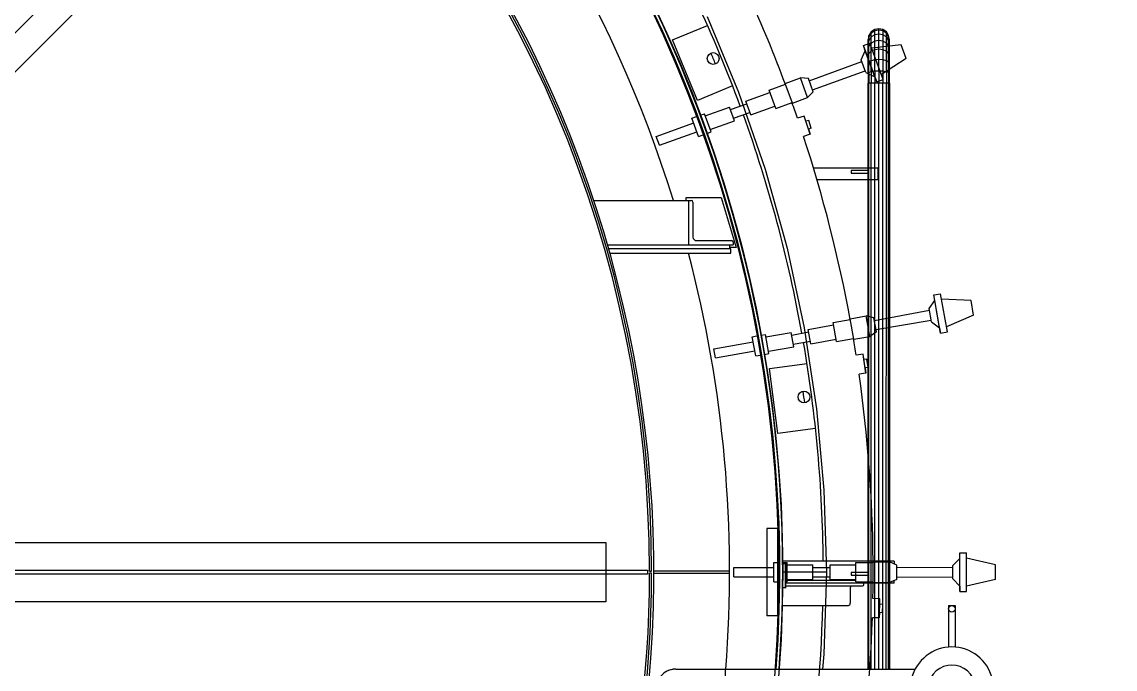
# Model space of a CAD drawing. Header units: metres. Extents: x 0 to 63075, y 0 to 44550.
# Drawn here: x 57058.9 to 57434.7, y 40337.3 to 40559.9 of the extents above; entities that cross this region are included whole.
import ezdxf

# ---------------------------------------------------------------- set-up
doc = ezdxf.new("R2010")
doc.units = ezdxf.units.M
doc.header["$LTSCALE"] = 75
for name, color, linetype in [('GSB', 7, 'Continuous'), ('ML6', 1, 'Continuous'), ('SDM', 7, 'Continuous'), ('SL1', 8, 'Continuous')]:
    doc.layers.add(name, color=color, linetype=linetype)
doc.styles.add('ROMANS', font='ROMANS.SHX')
doc.dimstyles.new('75___1-75', dxfattribs={"dimscale": 75, "dimtxt": 2.5, "dimasz": 2, "dimexe": 1.5, "dimexo": 1, "dimgap": 0.5, "dimtad": 1, "dimdec": 0, "dimzin": 12, "dimtxsty": 'ROMANS', "dimcen": 0, "dimclrd": 256, "dimclre": 256, "dimclrt": 3, "dimazin": 3, "dimtfac": 1, "dimtdec": 0, "dimtmove": 0, "dimatfit": 0, "dimfxl": 1, "dimlwd": -1, "dimlwe": -1, "dimarcsym": 0})

# ---------------------------------------------------------------- blocks, each defined once
blk = doc.blocks.new('A$C6bae614f')
at = {"layer": 'SL1'}
for p, q in [((394776.2, 45552.7), (393085.8, 43862.4)), ((394753.8, 45440.4), (393125.2, 43812)), ((395697.4, 44926.4), (395769, 44753.5)), ((395618, 44872.8), (395698.3, 44906.1)), ((396067.9, 44883.3), (396066, 44873.9)), ((396067.9, 44880.5), (396066, 44871.4)), ((396073.2, 44891.2), (396067.9, 44883.3)), ((396073.2, 44888.2), (396067.9, 44880.5)), ((396067.9, 44798.3), (396067.9, 44883.3)), ((396073.2, 44879.6), (396067.9, 44872.4)), ((396081.1, 44896.5), (396073.2, 44891.2)), ((396081.1, 44893.4), (396073.2, 44888.2)), ((396073.2, 44800), (396073.2, 44891.2)), ((396081.1, 44884.3), (396073.2, 44879.6)), ((396090.4, 44898.3), (396081.1, 44896.5)), ((396081.1, 44893.4), (396081.1, 44896.5)), ((396090.4, 44895.2), (396081.1, 44893.4)), ((396081.1, 44801.2), (396081.1, 44893.4)), ((396090.4, 44886), (396081.1, 44884.3)), ((396099.7, 44896.5), (396090.4, 44898.3)), ((396090.4, 44895.2), (396090.4, 44898.3)), ((396090.4, 44801.6), (396090.4, 44895.2)), ((396099.7, 44893.4), (396090.4, 44895.2)), ((396099.7, 44884.3), (396090.4, 44886)), ((396107.7, 44891.2), (396099.7, 44896.5)), ((396099.7, 44893.4), (396099.7, 44896.5)), ((396107.7, 44888.2), (396099.7, 44893.4)), ((396099.7, 44893.4), (396099.7, 44801.2)), ((396107.7, 44879.6), (396099.7, 44884.3)), ((396112.9, 44883.3), (396107.7, 44891.2)), ((396107.7, 44888.2), (396107.7, 44891.2)), ((396107.7, 44847), (396107.7, 44888.2)), ((396112.9, 44880.5), (396107.7, 44888.2)), ((396112.9, 44872.4), (396107.7, 44879.6)), ((396114.8, 44873.9), (396112.9, 44883.3)), ((396112.9, 44880.5), (396112.9, 44883.3)), ((396114.8, 44871.4), (396112.9, 44880.5)), ((396112.9, 44872.4), (396112.9, 44880.5)), ((395675.4, 44734.2), (395618, 44872.8)), ((396055.2, 44860), (396070, 44865.4)), ((396085.6, 44776.5), (396055.2, 44860)), ((396059.4, 44848.1), (396055.2, 44860)), ((396066, 44871.4), (396066, 44873.9)), ((396067.9, 44872.4), (396066, 44864)), ((396066, 44796.2), (396066, 44871.4)), ((396067.9, 44859.4), (396066, 44852.1)), ((396073.2, 44865.6), (396067.9, 44859.4)), ((396100.4, 44781.9), (396070, 44865.4)), ((396081.1, 44869.7), (396073.2, 44865.6)), ((396141.4, 44862), (396074.3, 44853.8)), ((396090.4, 44871.2), (396081.1, 44869.7)), ((396090.4, 44851.5), (396081.1, 44850.3)), ((396099.7, 44869.7), (396090.4, 44871.2)), ((396099.7, 44850.3), (396090.4, 44851.5)), ((396107.7, 44865.6), (396099.7, 44869.7)), ((396112.9, 44859.4), (396107.7, 44865.6)), ((396112.9, 44798.3), (396112.9, 44872.4)), ((396114.8, 44852.1), (396112.9, 44859.4)), ((396114.8, 44864), (396112.9, 44872.4)), ((396114.8, 44871.4), (396114.8, 44873.9)), ((396114.8, 44796.2), (396114.8, 44871.4)), ((396152.9, 44830.4), (396141.4, 44862)), ((396050.1, 44827.4), (396059.4, 44848.1)), ((396060.7, 44798.2), (396050.1, 44827.4)), ((396081.2, 44788.3), (396059.4, 44848.1)), ((396067.9, 44842.1), (396066, 44836.3)), ((396073.2, 44847), (396067.9, 44842.1)), ((396081.1, 44850.3), (396073.2, 44847)), ((396081.1, 44827.1), (396073.2, 44824.8)), ((396090.4, 44827.9), (396081.1, 44827.1)), ((396099.7, 44827.1), (396090.4, 44827.9)), ((396152.9, 44830.4), (396096.2, 44793.5)), ((396107.7, 44847), (396099.7, 44850.3)), ((396107.7, 44824.8), (396099.7, 44827.1)), ((396112.9, 44842.1), (396107.7, 44847)), ((396107.7, 44824.8), (396107.7, 44847)), ((396114.8, 44836.3), (396112.9, 44842.1)), ((395931.3, 44779), (396051.4, 44823.6)), ((395938.6, 44758.9), (396059.3, 44801.9)), ((396067.9, 44821.4), (396066, 44817.3)), ((396073.2, 44824.8), (396067.9, 44821.4)), ((396081.1, 44801.2), (396073.2, 44800)), ((396090.4, 44801.6), (396081.1, 44801.2)), ((396081.1, 44801.2), (396081.1, 44773.9)), ((396099.7, 44801.2), (396090.4, 44801.6)), ((396090.4, 44801.6), (396090.4, 44773.9)), ((396099.7, 44801.2), (396099.7, 44773.9)), ((396107.7, 44800), (396099.7, 44801.2)), ((396112.9, 44821.4), (396107.7, 44824.8)), ((396107.7, 44800), (396107.7, 44824.8)), ((396114.8, 44817.3), (396112.9, 44821.4)), ((395876.2, 44773), (395911.2, 44785.7)), ((395927.5, 44740.8), (395911.2, 44785.7)), ((395929.4, 44784.3), (395911.2, 44785.7)), ((395940.5, 44753.6), (395929.4, 44784.3)), ((396060.7, 44798.2), (396081.2, 44788.3)), ((396067.9, 44798.3), (396066, 44796.2)), ((396066, 44796.2), (396066, 44773.9)), ((396073.2, 44800), (396067.9, 44798.3)), ((396067.9, 44798.3), (396067.9, 44773.9)), ((396073.2, 44800), (396073.2, 44773.9)), ((396081.2, 44788.3), (396085.6, 44776.5)), ((396085.6, 44776.5), (396100.4, 44781.9)), ((396107.7, 44800), (396107.7, 44773.9)), ((396112.9, 44798.3), (396107.7, 44800)), ((396114.8, 44796.2), (396112.9, 44798.3)), ((396112.9, 44798.3), (396112.9, 44773.9)), ((396114.8, 44773.9), (396114.8, 44796.2)), ((395755.7, 44767.5), (395675.4, 44734.2)), ((395769, 44753.5), (395830.1, 44576.5)), ((395786, 44732.5), (395841, 44752.5)), ((395839.2, 44757.5), (395876.8, 44771.2)), ((395854.3, 44716.1), (395839.2, 44757.5)), ((395892.5, 44728.1), (395876.2, 44773)), ((395940.5, 44753.6), (395927.5, 44740.8)), ((396066, 43431.4), (396066, 44773.9)), ((396067.9, 44773.9), (396066, 44773.9)), ((396067.8, 43431.4), (396067.9, 44773.9)), ((396073.2, 44773.9), (396067.9, 44773.9)), ((396073.1, 43431.4), (396073.2, 44773.9)), ((396112.9, 44773.9), (396073.2, 44773.9)), ((396081, 43431.4), (396081.1, 44773.9)), ((396090.4, 43431.4), (396090.4, 44773.9)), ((396099.7, 43431.4), (396099.7, 44773.9)), ((396107.6, 43431.4), (396107.7, 44773.9)), ((396112.9, 43431.4), (396112.9, 44773.9)), ((396114.8, 44773.9), (396112.9, 44773.9)), ((396114.8, 44773.9), (396114.8, 43431.4)), ((395750.8, 44713.2), (395788, 44726.8)), ((395797.4, 44701.1), (395786, 44732.5)), ((395854.3, 44716.1), (395891.9, 44729.8)), ((395892.5, 44728.1), (395927.5, 44740.8)), ((395681.8, 44700.5), (395691.3, 44703.9)), ((395706.5, 44662.1), (395691.3, 44703.9)), ((395693.2, 44698.7), (395748.7, 44718.9)), ((395760.1, 44687.5), (395748.7, 44718.9)), ((395758, 44693.3), (395795.3, 44706.8)), ((395797.4, 44701.1), (395852.5, 44721.1)), ((395580.8, 44651.4), (395666.6, 44682.6)), ((395662.6, 44693.5), (395672.9, 44697.2)), ((395677.8, 44651.7), (395662.6, 44693.5)), ((395704.6, 44667.3), (395760.1, 44687.5)), ((395919.6, 44698.3), (395904.3, 44693.4)), ((395932.9, 44656.7), (395919.6, 44698.3)), ((395923.3, 44686.5), (395919.6, 44698.3)), ((395930, 44688.6), (395923.3, 44686.5)), ((395929.1, 44668.4), (395923.3, 44686.5)), ((395935.8, 44670.6), (395930, 44688.6)), ((395588, 44631.4), (395580.8, 44651.4)), ((395588, 44631.4), (395673.9, 44662.6)), ((395677.8, 44651.7), (395688.1, 44655.4)), ((395697, 44658.7), (395706.5, 44662.1)), ((395932.9, 44656.7), (395918.2, 44651.9)), ((395935.8, 44670.6), (395929.1, 44668.4)), ((395929.1, 44668.4), (395932.9, 44656.7)), ((395830.1, 44576.5), (395880.3, 44396.2)), ((396089, 44578.9), (395941.1, 44578.9)), ((396089, 44553.5), (396089, 44578.9)), ((395948.7, 44553.5), (396089, 44553.5)), ((396026.9, 44573.9), (396026.9, 44567.6)), ((396066, 44573.9), (396026.9, 44573.9)), ((396026.9, 44567.6), (396066, 44567.6)), ((395437.8, 44505.2), (395661.2, 44505.2)), ((395649.2, 44512.2), (395729.2, 44512.2)), ((395649.2, 44505.2), (395649.2, 44512.2)), ((395655.5, 44403.6), (395655.5, 44505.2)), ((395665, 44501.4), (395665, 44421)), ((395729.2, 44512.2), (395764.1, 44397.2)), ((395469.3, 44403.6), (395757.1, 44403.6)), ((395672.9, 44413.1), (395753.3, 44413.1)), ((395748.9, 44403.6), (395748.9, 44394)), ((395757.1, 44409.3), (395757.1, 44403.6)), ((395751.3, 44394), (395472.1, 44394.1)), ((395474.8, 44384.5), (395751.3, 44384.5)), ((395764.1, 44397.2), (395748.9, 44397.2)), ((395751.3, 44384.5), (395751.3, 44394)), ((395880.3, 44396.2), (395919.6, 44213.1)), ((396205.6, 44257.4), (396218.4, 44276.1)), ((396216.3, 44288.6), (396231.8, 44291.4)), ((396231.7, 44201.1), (396216.3, 44288.6)), ((396218.4, 44276.1), (396216.3, 44288.6)), ((396229.4, 44213.6), (396218.4, 44276.1)), ((396247.3, 44203.8), (396231.8, 44291.4)), ((396301.6, 44275.6), (396234, 44279.2)), ((396307.4, 44242.5), (396301.6, 44275.6)), ((396080.2, 44230.4), (396206.3, 44253.5)), ((396211, 44226.8), (396205.6, 44257.4)), ((395985.8, 44225.2), (396025.2, 44232.2)), ((395993.5, 44181.9), (395985.8, 44225.2)), ((396024.9, 44234), (396061.5, 44240.5)), ((396033.2, 44187), (396024.9, 44234)), ((396069.8, 44193.4), (396061.5, 44240.5)), ((396079.2, 44235.9), (396061.5, 44240.5)), ((396084.9, 44203.8), (396079.2, 44235.9)), ((396083.9, 44209.3), (396210.3, 44230.7)), ((396211, 44226.8), (396229.4, 44213.6)), ((396307.4, 44242.5), (396245.1, 44216)), ((395831.8, 44192.7), (395890, 44202.9)), ((395895.8, 44170), (395890, 44202.9)), ((395891, 44196.9), (395930.1, 44203.9)), ((395919.6, 44213.1), (395947.8, 44028.1)), ((395929, 44209.8), (395986.7, 44220)), ((395934.8, 44176.9), (395929, 44209.8)), ((396084.9, 44203.8), (396069.8, 44193.4)), ((396229.4, 44213.6), (396231.7, 44201.1)), ((396231.7, 44201.1), (396247.3, 44203.8)), ((395712.8, 44165.6), (395802.8, 44181.4)), ((395800.8, 44192.8), (395811.5, 44194.7)), ((395808.5, 44149), (395800.8, 44192.8)), ((395820.9, 44196.4), (395830.8, 44198.1)), ((395838.5, 44154.3), (395830.8, 44198.1)), ((395894.7, 44176), (395933.8, 44182.9)), ((395934.8, 44176.9), (395992.5, 44187.1)), ((395993.5, 44181.9), (396032.8, 44188.8)), ((396033.2, 44187), (396069.8, 44193.4)), ((395716.5, 44144.6), (395712.8, 44165.6)), ((395716.5, 44144.6), (395806.5, 44160.4)), ((395808.5, 44149), (395819.2, 44150.9)), ((395828.6, 44152.6), (395838.5, 44154.3)), ((395837.6, 44159.8), (395895.8, 44170)), ((396054.6, 44152.9), (396038.7, 44150.8)), ((396060.5, 44109.6), (396054.6, 44152.9)), ((396056.3, 44140.7), (396054.6, 44152.9)), ((395839.9, 44120.1), (395926.1, 44131.5)), ((396063.2, 44141.6), (396056.3, 44140.7)), ((396058.9, 44121.8), (396056.3, 44140.7)), ((396065.8, 44122.8), (396063.2, 44141.6)), ((395859.5, 43971.4), (395839.9, 44120.1)), ((396060.5, 44109.6), (396045.2, 44107.5)), ((396065.8, 44122.8), (396058.9, 44121.8)), ((396058.9, 44121.8), (396060.5, 44109.6)), ((395947.8, 44028.1), (395964.7, 43841.6)), ((395945.7, 43982.8), (395859.5, 43971.4)), ((395964.7, 43841.6), (395970.4, 43654.5)), ((395859.1, 43753.5), (395833.7, 43753.5)), ((395833.7, 43753.5), (395833.7, 43553.5)), ((395859.1, 43553.5), (395859.1, 43753.5)), ((393162.5, 43721.9), (395465.6, 43721.8)), ((395465.6, 43721.8), (395465.6, 43585.3)), ((395849.9, 43631.3), (395849.9, 43675.8)), ((395849.9, 43675.8), (395860.8, 43675.8)), ((396125.4, 43678.9), (395870.3, 43678.9)), ((395870.3, 43675.8), (395880.4, 43675.8)), ((395880.4, 43631.3), (395880.4, 43675.8)), ((396037.7, 43631.5), (396037.7, 43675.6)), ((396037.7, 43675.6), (396077.7, 43675.6)), ((396077.7, 43629.7), (396077.7, 43677.4)), ((396077.7, 43677.4), (396115, 43677.4)), ((396115, 43629.7), (396115, 43677.4)), ((396131.6, 43669.8), (396115, 43677.4)), ((396125.4, 43678.9), (396125.4, 43672.7)), ((396259.7, 43669.1), (396275.6, 43685.3)), ((396275.6, 43685.3), (396275.7, 43698)), ((396275.6, 43621.7), (396275.6, 43685.3)), ((396275.7, 43609.1), (396275.7, 43698)), ((396275.7, 43698), (396291.5, 43698)), ((396291.5, 43609.1), (396291.5, 43698)), ((396357.4, 43670.3), (396291.5, 43685.6)), ((393170.3, 43658.4), (395560.8, 43658.3)), ((395560.8, 43658.3), (395560.8, 43648.8)), ((395565.6, 43655.9), (395570.4, 43655.9)), ((395570.4, 43651.2), (395565.6, 43651.2)), ((395575.4, 43656.7), (395748.9, 43656.7)), ((395748.9, 43650.4), (395575.4, 43650.4)), ((395758.5, 43642.9), (395758.5, 43664.2)), ((395758.5, 43664.2), (395849.9, 43664.2)), ((395870.3, 43673.4), (395876.7, 43673.4)), ((395970.4, 43653.5), (395870.4, 43653.5)), ((395880.4, 43670.2), (395939.5, 43670.2)), ((395939.5, 43636.8), (395939.5, 43670.2)), ((395939.5, 43664.1), (395979.1, 43664.2)), ((395970.4, 43652.5), (395964.7, 43465.4)), ((395970.4, 43654.5), (395970.4, 43653.5)), ((395970.4, 43653.5), (395970.4, 43652.5)), ((395979.1, 43636.8), (395979.1, 43670.2)), ((395979.1, 43670.2), (396037.7, 43670.2)), ((396026.9, 43652.8), (396026.9, 43646.5)), ((396066, 43652.8), (396026.9, 43652.8)), ((396131.6, 43637.2), (396131.6, 43669.8)), ((396131.6, 43664.2), (396259.7, 43665.1)), ((396259.7, 43638), (396259.7, 43669.1)), ((396357.4, 43636.7), (396357.4, 43670.3)), ((395560.8, 43648.8), (393170.3, 43648.9)), ((395758.5, 43642.9), (395849.9, 43642.9)), ((395849.9, 43631.3), (395860.8, 43631.3)), ((395876.6, 43631.3), (395880.4, 43631.3)), ((396125.4, 43628.1), (395876.6, 43628.1)), ((395880.4, 43636.8), (395939.5, 43636.8)), ((396037.7, 43634.5), (395880.4, 43634.5)), ((395939.5, 43642.9), (395979.1, 43642.9)), ((395979.1, 43636.8), (396037.7, 43636.8)), ((396026.9, 43646.5), (396066, 43646.5)), ((396037.7, 43631.5), (396077.7, 43631.5)), ((396056.2, 43626.8), (396056.2, 43628.1)), ((396077.7, 43629.7), (396115, 43629.7)), ((396131.6, 43637.2), (396115, 43629.7)), ((396125.4, 43629.5), (396125.4, 43634.4)), ((396125.4, 43628.1), (396125.4, 43629.5)), ((396131.6, 43642.9), (396259.7, 43642)), ((396259.7, 43638), (396275.6, 43621.7)), ((396357.4, 43636.7), (396291.5, 43621.5)), ((395876.5, 43617.4), (395870.1, 43617.4)), ((396052.7, 43621.8), (395876.6, 43621.8)), ((396024.8, 43615.8), (396024.8, 43582.3)), ((396275.6, 43621.7), (396275.7, 43609.1)), ((396275.7, 43609.1), (396291.5, 43609.1)), ((395465.6, 43585.3), (393162.5, 43585.4)), ((395869.4, 43577.3), (396021.2, 43577.3)), ((396093, 43592.4), (396076.9, 43593.1)), ((396091.3, 43548.7), (396093, 43592.4)), ((396091.7, 43561), (396092.5, 43580.1)), ((396092.5, 43580.1), (396093, 43592.4)), ((396099.5, 43579.7), (396092.5, 43580.1)), ((396098.7, 43560.8), (396099.5, 43579.7)), ((396250.2, 43576.9), (396265.2, 43576.9)), ((396250.2, 43576.9), (396250.2, 43481.9)), ((396265.2, 43576.9), (396265.2, 43481.9)), ((395859.1, 43553.5), (395833.7, 43553.5)), ((396091.7, 43561), (396091.3, 43548.7)), ((396098.7, 43560.8), (396091.7, 43561)), ((396091.3, 43548.7), (396075.8, 43549.3)), ((395964.7, 43465.4), (395961.6, 43431.4)), ((395625.4, 43431.4), (396173.5, 43431.4)), ((395739.4, 43342.5), (395739.4, 43431.4))]:
    blk.add_line(p, q, dxfattribs=at)
for centre, radius in [((392870.4, 43653.6), 3000), ((392870.4, 43653.6), 2990.5), ((395711.3, 44830.3), 13.5), ((395919.1, 44054.9), 13.5), ((396257.7, 43569.4), 7.5)]:
    blk.add_circle(centre, radius, dxfattribs=at)
for centre, radius, start, end in [((392870.4, 43653.6), 3000, 355.7521, 187.0261), ((392870.4, 43653.6), 2993.5, 355.7429, 75.0634), ((392870.4, 43653.6), 2878.5, 17.2072, 72.9874), ((392870.4, 43653.6), 2705, 329.3208, 209.6099), ((392870.4, 43653.6), 2700, 0.0486, 89.9476), ((392870.4, 43653.6), 2695.2, 0.0487, 89.9475), ((392870.4, 43653.6), 3092.8, 20.1952, 29.801), ((392870.4, 43653.6), 3207.1, 20.3916, 28.1351), ((392870.4, 43653.6), 3075, 22.2466, 22.7497), ((392870.4, 43653.6), 3207.1, 18.918, 19.6047), ((392870.4, 43653.6), 3092.8, 10.1952, 19.801), ((392870.4, 43653.6), 3207.1, 10.3916, 18.1351), ((395661.2, 44501.4), 3.81, 359.9981, 89.9981), ((395672.9, 44421), 7.87, 179.9981, 269.9981), ((395753.3, 44409.3), 3.81, 359.9981, 89.9981), ((392870.4, 43653.6), 2878.5, 355.5725, 14.7092), ((392870.4, 43653.6), 3092.8, 0.4687, 9.801), ((392870.4, 43653.6), 3207.1, 8.918, 9.6047), ((392870.4, 43653.6), 3207.1, 0.4519, 8.1351), ((392870.4, 43653.6), 3075, 7.2466, 7.7497), ((392870.4, 43653.6), 2695.2, 329.1976, 359.9475), ((392870.4, 43653.6), 2700, 329.2578, 359.9476), ((392870.4, 43653.6), 3006.4, 359.3085, 0.3805), ((392870.4, 43653.6), 3207.1, 358.918, 359.5444), ((392870.4, 43653.6), 3092.8, 350.1952, 358.5864), ((392870.4, 43653.6), 3207.1, 350.3916, 358.1351), ((396257.7, 43387), 95.2, 297.8163, 242.18), ((395625.4, 43387), 44.4, 89.9981, 269.9981), ((395625.4, 43387), 44.5, 89.3905, 270.6058), ((396257.7, 43387), 53.9, 325.477, 214.5192)]:
    blk.add_arc(centre, radius, start, end, dxfattribs=at)
for centre, major_axis in [((396052.7, 43626.8), (0, -5)), ((396029, 43615.8), (0, 6)), ((396021.2, 43582.3), (0, -5))]:
    blk.add_ellipse(centre, major_axis=major_axis, ratio=0.707107, start_param=0, end_param=1.570796, dxfattribs=at)
for points, knots in [([(395870.1, 43617.3), (395870.2, 43622.7), (395870.3, 43628.1), (395870.3, 43633.5), (395870.3, 43637.5), (395870.3, 43641.5), (395870.4, 43645.4), (395870.4, 43654.6), (395870.4, 43664.2), (395870.3, 43673.6)], [0, 0, 0, 0, 0.284847, 0.284847, 0.284847, 0.498754, 0.498754, 0.498754, 1, 1, 1, 1]), ([(395870.3, 43673.4), (395870.3, 43668.1), (395870.4, 43662.7), (395870.4, 43657.3), (395870.4, 43653.3), (395870.4, 43649.3), (395870.4, 43645.4), (395870.3, 43636.2), (395870.3, 43626.6), (395870.1, 43617.2)], [0, 0, 0, 0, 0.284852, 0.284852, 0.284852, 0.498737, 0.498737, 0.498737, 1, 1, 1, 1]), ([(395876.5, 43617.4), (395876.6, 43622.7), (395876.6, 43628.1), (395876.7, 43633.5), (395876.7, 43637.5), (395876.7, 43641.5), (395876.7, 43645.4), (395876.7, 43654.6), (395876.7, 43664.2), (395876.7, 43673.6)], [0, 0, 0, 0, 0.284848, 0.284848, 0.284848, 0.498754, 0.498754, 0.498754, 1, 1, 1, 1]), ([(395876.7, 43673.5), (395876.7, 43668.1), (395876.7, 43662.7), (395876.7, 43657.3), (395876.7, 43653.3), (395876.7, 43649.3), (395876.7, 43645.4), (395876.7, 43636.2), (395876.6, 43626.6), (395876.5, 43617.2)], [0, 0, 0, 0, 0.284856, 0.284856, 0.284856, 0.498737, 0.498737, 0.498737, 1, 1, 1, 1])]:
    blk.add_open_spline(points, degree=3, knots=knots, dxfattribs=at)
blk = doc.blocks.new('zw$15D4')
at = {"layer": 'ML6', "xscale": 0.2502808837766805, "yscale": 0.2502808837766805, "zscale": 0.2502808837766805}
blk.add_blockref('A$C6bae614f', (-85544.74, -3177.34), dxfattribs=at)

msp = doc.modelspace()

# ---------------------------------------------------------------- block references
at = {"layer": 'GSB', "xscale": 0.6000000000000068, "yscale": 0.6000000000000068, "zscale": 0.6000000000000068}
msp.add_blockref('zw$15D4', (49200, 35721.63), dxfattribs=at)

# ---------------------------------------------------------------- leaders
at = {"layer": 'SDM'}
msp.add_leader([(52766.71, 37891.88), (59453.13, 42438.72), (62243.43, 42438.72)], dimstyle='75___1-75', override={"dimtad": 0}, dxfattribs=at)

doc.saveas('drawing.dxf')
